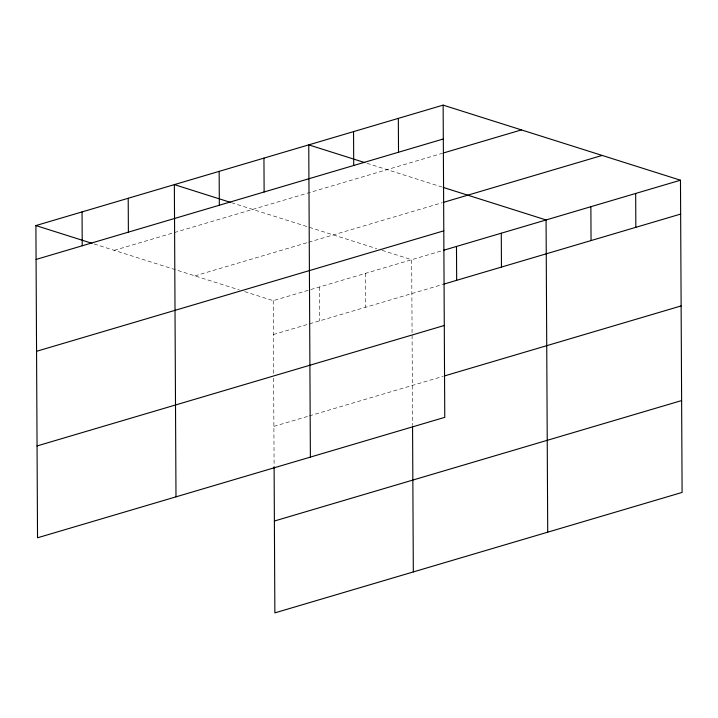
<?xml version="1.0" encoding="UTF-8"?>
<svg xmlns="http://www.w3.org/2000/svg" width="718" height="718" viewBox="0 0 718 718"><rect width="100%" height="100%" fill="white"/><g stroke="black" fill="none" stroke-linecap="round" stroke-linejoin="round"><path stroke-width="0.54" stroke-dasharray="3.59 2.69" d="M114.216 250.349L442.53 153.239M194.91 275.883L307.609 242.54M308.686 242.226L442.162 202.745M244.659 291.616L273.235 300.654L309.727 289.866M310.795 289.542L442.62 250.555M273.414 334.525L442.8 284.427M273.89 426.384L308.237 416.225M309.314 415.901L443.284 376.277M366.952 163.282L442.279 187.111M231.51 202.7L376.762 248.652M382.057 250.331L411.692 259.701L412.554 425.047M94.112 243.985L239.363 289.937M365.543 273.352L365.713 307.223M319.384 287.003L319.564 320.874M273.235 300.654L273.612 373.728M273.639 378.215L274.105 467.095"/><path stroke-width="1.08" d="M443.132 105.124L444.765 417.346L37.533 537.791L35.9 225.569L443.132 105.124L680.467 180.209L682.1 492.431L274.868 612.876L274.105 467.095M36.08 259.44L443.311 138.987M443.589 152.925L521.456 129.895M443.23 202.431L602.142 155.429M36.555 351.299L443.787 230.846M443.688 250.241L680.467 180.209M443.868 284.104L680.646 214.072M37.058 445.941L444.289 325.487M444.343 375.963L681.122 305.931M274.384 521.026L681.615 400.572M364.843 162.618L308.749 144.865L310.382 457.097M443.338 187.452L546.075 219.95L547.717 532.173M230.451 202.368L174.357 184.616L175.991 496.838M35.9 225.569L91.994 243.321M635.672 193.456L635.843 227.328M590.878 206.703L591.049 240.575M501.281 233.206L501.46 267.069M456.486 246.454L456.666 280.325M412.563 426.142L413.326 571.923M398.337 118.371L398.517 152.243M353.543 131.618L353.723 165.49M263.946 158.122L264.125 191.984M219.152 171.369L219.331 205.24M128.208 198.267L128.387 232.138M82.049 211.918L82.229 245.789"/></g></svg>
